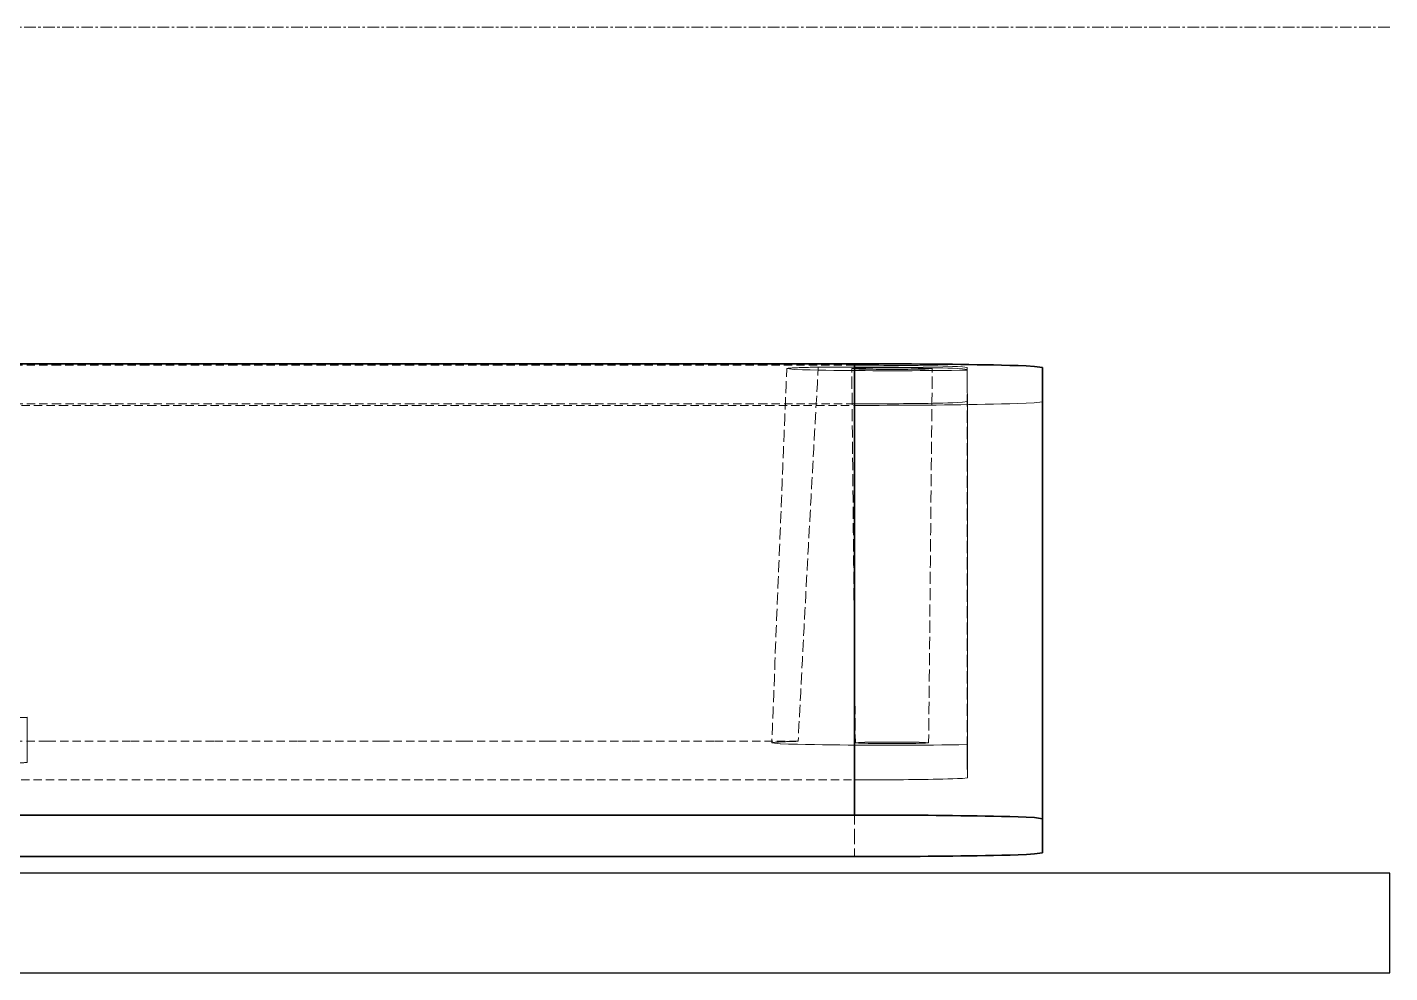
# Model space of a CAD drawing. Header units: millimetres. Extents: x 10 to 410, y 10 to 287.
# Drawn here: x 120.8 to 203, y 166 to 223 of the extents above; entities that cross this region are included whole.
import ezdxf

# ---------------------------------------------------------------- set-up
doc = ezdxf.new("R2010")
doc.units = ezdxf.units.MM
doc.linetypes.add('CENTER', pattern=[1.15, 0.7, -0.15, 0.15, -0.15])
doc.linetypes.add('DASHED', pattern=[0.75, 0.5, -0.25])
for name, color, linetype, lineweight in [('CENTER', 4, 'CENTER', 13), ('HIDDEN', 8, 'DASHED', 18), ('TITLE_BLOCK', 7, 'CONTINUOUS', 25), ('VISIBLE', 7, 'CONTINUOUS', 35)]:
    doc.layers.add(name, color=color, linetype=linetype, lineweight=lineweight)

msp = doc.modelspace()

# ---------------------------------------------------------------- linework, layer by layer
at = {"layer": 'CENTER'}
msp.add_line((16, 223), (203, 223), dxfattribs=at)
at = {"layer": 'HIDDEN'}
for points in [[(170.717, 202.623), (165.393, 202.623), (160.069, 202.623), (154.746, 202.623), (149.422, 202.623), (144.098, 202.623), (138.775, 202.623), (133.451, 202.623), (128.127, 202.623), (122.804, 202.623), (117.48, 202.623), (112.156, 202.623), (106.833, 202.623), (101.509, 202.623), (96.185, 202.623), (90.861, 202.623), (85.538, 202.623), (80.214, 202.623), (74.89, 202.623), (69.567, 202.623), (64.243, 202.623), (58.919, 202.623), (53.596, 202.623), (48.272, 202.623)], [(166.636, 202.42), (166.596, 201.439), (166.557, 200.459), (166.518, 199.478), (166.479, 198.497), (166.44, 197.516), (166.4, 196.536), (166.361, 195.555), (166.322, 194.574), (166.283, 193.593), (166.243, 192.613), (166.204, 191.632), (166.165, 190.651), (166.126, 189.67), (166.086, 188.69), (166.047, 187.709), (166.008, 186.728), (165.969, 185.747), (165.929, 184.767), (165.89, 183.786), (165.851, 182.805), (165.812, 181.824), (165.772, 180.844), (165.733, 179.863)], [(166.636, 202.42), (166.715, 202.44), (166.797, 202.448), (166.88, 202.454), (166.963, 202.46), (167.046, 202.464), (167.129, 202.468), (167.212, 202.472), (167.295, 202.476), (167.378, 202.479), (167.461, 202.482), (167.544, 202.485), (167.627, 202.487), (167.71, 202.49), (167.793, 202.492), (167.876, 202.494), (167.959, 202.497), (168.043, 202.499), (168.126, 202.501), (168.209, 202.503), (168.292, 202.504), (168.375, 202.506), (168.458, 202.508), (168.541, 202.509)], [(177.52, 202.332), (177.047, 202.324), (176.573, 202.317), (176.1, 202.311), (175.626, 202.306), (175.153, 202.302), (174.679, 202.299), (174.206, 202.297), (173.732, 202.295), (173.259, 202.295), (172.785, 202.295), (172.312, 202.295), (171.838, 202.297), (171.365, 202.299), (170.892, 202.302), (170.418, 202.305), (169.945, 202.31), (169.471, 202.316), (168.998, 202.322), (168.524, 202.331), (168.051, 202.341), (167.578, 202.354), (167.104, 202.373), (166.636, 202.42)], [(168.541, 202.509), (168.485, 201.529), (168.43, 200.548), (168.374, 199.568), (168.319, 198.587), (168.265, 197.606), (168.211, 196.626), (168.157, 195.645), (168.103, 194.664), (168.05, 193.684), (167.996, 192.703), (167.943, 191.722), (167.891, 190.741), (167.838, 189.761), (167.786, 188.78), (167.734, 187.799), (167.682, 186.818), (167.631, 185.837), (167.58, 184.857), (167.529, 183.876), (167.478, 182.895), (167.427, 181.914), (167.376, 180.933), (167.326, 179.952)], [(168.541, 202.509), (168.635, 202.509), (168.73, 202.509), (168.825, 202.509), (168.919, 202.509), (169.014, 202.509), (169.109, 202.509), (169.203, 202.509), (169.298, 202.509), (169.392, 202.509), (169.487, 202.509), (169.582, 202.509), (169.676, 202.509), (169.771, 202.509), (169.865, 202.509), (169.96, 202.509), (170.055, 202.509), (170.149, 202.509), (170.244, 202.509), (170.338, 202.509), (170.433, 202.509), (170.528, 202.509), (170.622, 202.509), (170.717, 202.509)], [(170.559, 202.42), (170.768, 202.439), (170.979, 202.447), (171.19, 202.452), (171.401, 202.456), (171.612, 202.459), (171.823, 202.462), (172.034, 202.464), (172.246, 202.466), (172.457, 202.467), (172.668, 202.467), (172.879, 202.468), (173.09, 202.468), (173.301, 202.467), (173.512, 202.467), (173.723, 202.466), (173.934, 202.464), (174.146, 202.462), (174.357, 202.459), (174.568, 202.456), (174.779, 202.452), (174.99, 202.447), (175.201, 202.439), (175.41, 202.42)], [(175.41, 202.42), (175.201, 202.4), (174.99, 202.393), (174.779, 202.388), (174.568, 202.384), (174.357, 202.38), (174.146, 202.378), (173.935, 202.376), (173.724, 202.374), (173.513, 202.373), (173.302, 202.372), (173.09, 202.372), (172.879, 202.372), (172.668, 202.372), (172.457, 202.373), (172.246, 202.374), (172.035, 202.376), (171.824, 202.378), (171.613, 202.38), (171.402, 202.384), (171.19, 202.388), (170.979, 202.393), (170.768, 202.4), (170.559, 202.42)], [(170.774, 179.863), (170.765, 180.843), (170.755, 181.824), (170.746, 182.805), (170.737, 183.786), (170.727, 184.766), (170.718, 185.747), (170.708, 186.728), (170.699, 187.709), (170.69, 188.689), (170.68, 189.67), (170.671, 190.651), (170.662, 191.632), (170.652, 192.612), (170.643, 193.593), (170.634, 194.574), (170.624, 195.555), (170.615, 196.535), (170.606, 197.516), (170.596, 198.497), (170.587, 199.478), (170.578, 200.458), (170.568, 201.439), (170.559, 202.42)], [(177.52, 202.489), (177.229, 202.527), (176.933, 202.543), (176.637, 202.555), (176.342, 202.564), (176.046, 202.572), (175.75, 202.579), (175.454, 202.585), (175.158, 202.59), (174.862, 202.595), (174.566, 202.599), (174.27, 202.603), (173.973, 202.606), (173.677, 202.609), (173.381, 202.612), (173.085, 202.614), (172.789, 202.616), (172.493, 202.618), (172.197, 202.62), (171.901, 202.621), (171.605, 202.622), (171.309, 202.622), (171.013, 202.623), (170.717, 202.623)], [(170.717, 202.509), (170.717, 202.514), (170.717, 202.519), (170.717, 202.524), (170.717, 202.529), (170.717, 202.534), (170.717, 202.539), (170.717, 202.544), (170.717, 202.549), (170.717, 202.554), (170.717, 202.559), (170.717, 202.564), (170.717, 202.569), (170.717, 202.574), (170.717, 202.578), (170.717, 202.583), (170.717, 202.588), (170.717, 202.593), (170.717, 202.598), (170.717, 202.603), (170.717, 202.608), (170.717, 202.613), (170.717, 202.618), (170.717, 202.623)], [(177.52, 202.375), (177.229, 202.414), (176.933, 202.43), (176.637, 202.441), (176.342, 202.451), (176.046, 202.459), (175.75, 202.466), (175.454, 202.472), (175.158, 202.477), (174.862, 202.482), (174.566, 202.486), (174.27, 202.49), (173.973, 202.493), (173.677, 202.496), (173.381, 202.499), (173.085, 202.501), (172.789, 202.503), (172.493, 202.505), (172.197, 202.506), (171.901, 202.507), (171.605, 202.508), (171.309, 202.509), (171.013, 202.509), (170.717, 202.509)], [(175.195, 179.863), (175.205, 180.843), (175.214, 181.824), (175.224, 182.805), (175.233, 183.786), (175.242, 184.766), (175.252, 185.747), (175.261, 186.728), (175.27, 187.709), (175.28, 188.689), (175.289, 189.67), (175.298, 190.651), (175.308, 191.632), (175.317, 192.612), (175.326, 193.593), (175.336, 194.574), (175.345, 195.555), (175.354, 196.535), (175.364, 197.516), (175.373, 198.497), (175.382, 199.478), (175.392, 200.458), (175.401, 201.439), (175.41, 202.42)], [(175.41, 202.42), (175.41, 202.42), (175.41, 202.42), (175.41, 202.42), (175.41, 202.42), (175.41, 202.42), (175.41, 202.42), (175.41, 202.42), (175.41, 202.42), (175.41, 202.42), (175.41, 202.42), (175.41, 202.42), (175.41, 202.42), (175.41, 202.42), (175.41, 202.42), (175.41, 202.42), (175.41, 202.42), (175.41, 202.42), (175.41, 202.42), (175.41, 202.42), (175.41, 202.42), (175.41, 202.42), (175.41, 202.42), (175.41, 202.42)], [(177.53, 200.429), (177.529, 200.518), (177.529, 200.608), (177.529, 200.697), (177.528, 200.787), (177.528, 200.877), (177.527, 200.966), (177.527, 201.056), (177.526, 201.145), (177.526, 201.235), (177.526, 201.324), (177.525, 201.414), (177.525, 201.503), (177.524, 201.593), (177.524, 201.683), (177.523, 201.772), (177.523, 201.862), (177.522, 201.951), (177.522, 202.041), (177.522, 202.13), (177.521, 202.22), (177.521, 202.309), (177.52, 202.399), (177.52, 202.489)], [(177.52, 202.375), (177.52, 202.38), (177.52, 202.385), (177.52, 202.39), (177.52, 202.395), (177.52, 202.4), (177.52, 202.405), (177.52, 202.41), (177.52, 202.415), (177.52, 202.42), (177.52, 202.424), (177.52, 202.429), (177.52, 202.434), (177.52, 202.439), (177.52, 202.444), (177.52, 202.449), (177.52, 202.454), (177.52, 202.459), (177.52, 202.464), (177.52, 202.469), (177.52, 202.474), (177.52, 202.479), (177.52, 202.484), (177.52, 202.489)], [(177.52, 202.375), (177.52, 202.373), (177.52, 202.371), (177.52, 202.37), (177.52, 202.368), (177.52, 202.366), (177.52, 202.364), (177.52, 202.362), (177.52, 202.36), (177.52, 202.358), (177.52, 202.356), (177.52, 202.355), (177.52, 202.353), (177.52, 202.351), (177.52, 202.349), (177.52, 202.347), (177.52, 202.345), (177.52, 202.343), (177.52, 202.342), (177.52, 202.34), (177.52, 202.338), (177.52, 202.336), (177.52, 202.334), (177.52, 202.332)], [(177.52, 179.751), (177.52, 180.733), (177.52, 181.715), (177.52, 182.696), (177.52, 183.678), (177.52, 184.66), (177.52, 185.642), (177.52, 186.624), (177.52, 187.605), (177.52, 188.587), (177.52, 189.569), (177.52, 190.551), (177.52, 191.533), (177.52, 192.514), (177.52, 193.496), (177.52, 194.478), (177.52, 195.46), (177.52, 196.441), (177.52, 197.423), (177.52, 198.405), (177.52, 199.387), (177.52, 200.369), (177.52, 201.35), (177.52, 202.332)], [(182.055, 202.489), (182.055, 202.399), (182.056, 202.309), (182.056, 202.22), (182.057, 202.13), (182.057, 202.041), (182.057, 201.951), (182.058, 201.862), (182.058, 201.772), (182.059, 201.683), (182.059, 201.593), (182.06, 201.503), (182.06, 201.414), (182.061, 201.324), (182.061, 201.235), (182.061, 201.145), (182.062, 201.056), (182.062, 200.966), (182.063, 200.877), (182.063, 200.787), (182.064, 200.697), (182.064, 200.608), (182.064, 200.518), (182.065, 200.429)], [(170.728, 200.294), (165.404, 200.294), (160.081, 200.294), (154.757, 200.294), (149.433, 200.294), (144.11, 200.294), (138.786, 200.294), (133.462, 200.294), (128.139, 200.294), (122.815, 200.294), (117.491, 200.294), (112.167, 200.294), (106.844, 200.294), (101.52, 200.294), (96.196, 200.294), (90.873, 200.294), (85.549, 200.294), (80.225, 200.294), (74.902, 200.294), (69.578, 200.294), (64.254, 200.294), (58.931, 200.294), (53.607, 200.294), (48.283, 200.294)], [(48.284, 200.205), (53.607, 200.205), (58.931, 200.205), (64.255, 200.205), (69.578, 200.205), (74.902, 200.205), (80.226, 200.205), (85.549, 200.205), (90.873, 200.205), (96.197, 200.205), (101.521, 200.205), (106.844, 200.205), (112.168, 200.205), (117.492, 200.205), (122.815, 200.205), (128.139, 200.205), (133.463, 200.205), (138.786, 200.205), (144.11, 200.205), (149.434, 200.205), (154.757, 200.205), (160.081, 200.205), (165.405, 200.205), (170.728, 200.205)], [(170.728, 200.294), (171.024, 200.295), (171.32, 200.295), (171.616, 200.296), (171.912, 200.296), (172.208, 200.298), (172.504, 200.299), (172.8, 200.301), (173.096, 200.303), (173.392, 200.305), (173.688, 200.308), (173.984, 200.311), (174.28, 200.314), (174.576, 200.318), (174.872, 200.322), (175.168, 200.327), (175.464, 200.332), (175.76, 200.338), (176.056, 200.345), (176.352, 200.353), (176.647, 200.363), (176.943, 200.374), (177.239, 200.39), (177.53, 200.429)], [(182.055, 200.419), (181.566, 200.363), (181.074, 200.337), (180.582, 200.318), (180.089, 200.302), (179.597, 200.289), (179.104, 200.278), (178.612, 200.268), (178.119, 200.259), (177.626, 200.251), (177.134, 200.244), (176.641, 200.238), (176.148, 200.232), (175.656, 200.227), (175.163, 200.223), (174.67, 200.219), (174.178, 200.215), (173.685, 200.213), (173.192, 200.21), (172.699, 200.208), (172.207, 200.207), (171.714, 200.206), (171.221, 200.205), (170.728, 200.205)], [(170.728, 177.624), (170.728, 178.61), (170.728, 179.595), (170.728, 180.581), (170.728, 181.567), (170.728, 182.552), (170.728, 183.538), (170.728, 184.524), (170.728, 185.509), (170.728, 186.495), (170.728, 187.481), (170.728, 188.466), (170.728, 189.452), (170.728, 190.438), (170.728, 191.423), (170.728, 192.409), (170.728, 193.395), (170.728, 194.38), (170.728, 195.366), (170.728, 196.352), (170.728, 197.337), (170.728, 198.323), (170.728, 199.309), (170.728, 200.294)], [(170.728, 173), (170.728, 174.183), (170.728, 175.366), (170.728, 176.549), (170.728, 177.731), (170.728, 178.914), (170.728, 180.097), (170.728, 181.28), (170.728, 182.463), (170.728, 183.646), (170.728, 184.828), (170.728, 186.011), (170.728, 187.194), (170.728, 188.377), (170.728, 189.56), (170.728, 190.742), (170.728, 191.925), (170.728, 193.108), (170.728, 194.291), (170.728, 195.474), (170.728, 196.656), (170.728, 197.839), (170.728, 199.022), (170.728, 200.205)], [(177.53, 200.429), (177.53, 200.429), (177.53, 200.429), (177.53, 200.429), (177.53, 200.429), (177.53, 200.429), (177.53, 200.429), (177.53, 200.429), (177.53, 200.429), (177.53, 200.429), (177.53, 200.429), (177.53, 200.429), (177.53, 200.429), (177.53, 200.429), (177.53, 200.429), (177.53, 200.429), (177.53, 200.429), (177.53, 200.429), (177.53, 200.429), (177.53, 200.429), (177.53, 200.429), (177.53, 200.429), (177.53, 200.429), (177.53, 200.429)], [(177.53, 200.429), (177.53, 199.443), (177.53, 198.457), (177.53, 197.472), (177.53, 196.486), (177.53, 195.5), (177.53, 194.515), (177.53, 193.529), (177.53, 192.543), (177.53, 191.558), (177.53, 190.572), (177.53, 189.586), (177.53, 188.601), (177.53, 187.615), (177.53, 186.629), (177.53, 185.644), (177.53, 184.658), (177.53, 183.672), (177.53, 182.687), (177.53, 181.701), (177.53, 180.715), (177.53, 179.73), (177.53, 178.744), (177.53, 177.758)], [(177.53, 177.758), (177.53, 178.744), (177.53, 179.73), (177.53, 180.715), (177.53, 181.701), (177.53, 182.687), (177.53, 183.672), (177.53, 184.658), (177.53, 185.644), (177.53, 186.629), (177.53, 187.615), (177.53, 188.601), (177.53, 189.586), (177.53, 190.572), (177.53, 191.558), (177.53, 192.543), (177.53, 193.529), (177.53, 194.515), (177.53, 195.5), (177.53, 196.486), (177.53, 197.472), (177.53, 198.457), (177.53, 199.443), (177.53, 200.429)], [(120.838, 181.399), (120.785, 181.392), (120.73, 181.389), (120.676, 181.387), (120.622, 181.385), (120.568, 181.383), (120.514, 181.382), (120.459, 181.381), (120.405, 181.38), (120.351, 181.379), (120.296, 181.378), (120.242, 181.378), (120.188, 181.377), (120.134, 181.377), (120.079, 181.376), (120.025, 181.376), (119.971, 181.375), (119.917, 181.375), (119.862, 181.375), (119.808, 181.375), (119.754, 181.374), (119.7, 181.374), (119.645, 181.374), (119.591, 181.374)], [(120.838, 181.399), (120.838, 181.399), (120.838, 181.399), (120.838, 181.399), (120.838, 181.399), (120.838, 181.399), (120.838, 181.399), (120.838, 181.399), (120.838, 181.399), (120.838, 181.399), (120.838, 181.399), (120.838, 181.399), (120.838, 181.399), (120.838, 181.399), (120.838, 181.399), (120.838, 181.399), (120.838, 181.399), (120.838, 181.399), (120.838, 181.399), (120.838, 181.399), (120.838, 181.399), (120.838, 181.399), (120.838, 181.399), (120.838, 181.399)], [(120.838, 178.678), (120.838, 178.797), (120.838, 178.915), (120.838, 179.033), (120.838, 179.151), (120.838, 179.27), (120.838, 179.388), (120.838, 179.506), (120.838, 179.625), (120.838, 179.743), (120.838, 179.861), (120.838, 179.979), (120.838, 180.098), (120.838, 180.216), (120.838, 180.334), (120.838, 180.453), (120.838, 180.571), (120.838, 180.689), (120.838, 180.807), (120.838, 180.926), (120.838, 181.044), (120.838, 181.162), (120.838, 181.28), (120.838, 181.399)], [(51.663, 179.952), (56.692, 179.952), (61.721, 179.952), (66.749, 179.952), (71.778, 179.952), (76.807, 179.952), (81.836, 179.952), (86.865, 179.952), (91.893, 179.952), (96.922, 179.952), (101.951, 179.952), (106.98, 179.952), (112.009, 179.952), (117.038, 179.952), (122.066, 179.952), (127.095, 179.952), (132.124, 179.952), (137.153, 179.952), (142.182, 179.952), (147.211, 179.952), (152.239, 179.952), (157.268, 179.952), (162.297, 179.952), (167.326, 179.952)], [(165.733, 179.863), (165.798, 179.882), (165.868, 179.89), (165.937, 179.896), (166.006, 179.902), (166.075, 179.906), (166.145, 179.91), (166.214, 179.914), (166.284, 179.917), (166.353, 179.921), (166.423, 179.924), (166.492, 179.927), (166.562, 179.929), (166.631, 179.932), (166.7, 179.934), (166.77, 179.937), (166.839, 179.939), (166.909, 179.941), (166.978, 179.943), (167.048, 179.945), (167.117, 179.947), (167.187, 179.949), (167.256, 179.951), (167.326, 179.952)], [(177.52, 179.751), (177.008, 179.744), (176.495, 179.737), (175.982, 179.732), (175.469, 179.728), (174.957, 179.725), (174.444, 179.722), (173.931, 179.721), (173.418, 179.72), (172.905, 179.72), (172.393, 179.72), (171.88, 179.721), (171.367, 179.723), (170.854, 179.726), (170.342, 179.729), (169.829, 179.734), (169.316, 179.739), (168.803, 179.746), (168.291, 179.754), (167.778, 179.763), (167.265, 179.775), (166.753, 179.79), (166.241, 179.81), (165.733, 179.863)], [(170.774, 179.863), (170.964, 179.88), (171.157, 179.887), (171.349, 179.892), (171.541, 179.896), (171.734, 179.899), (171.926, 179.901), (172.119, 179.903), (172.311, 179.904), (172.503, 179.905), (172.696, 179.906), (172.888, 179.906), (173.081, 179.906), (173.273, 179.906), (173.466, 179.905), (173.658, 179.904), (173.85, 179.903), (174.043, 179.901), (174.235, 179.899), (174.428, 179.896), (174.62, 179.892), (174.812, 179.887), (175.005, 179.881), (175.195, 179.863)], [(175.195, 179.863), (175.005, 179.845), (174.813, 179.838), (174.62, 179.833), (174.428, 179.83), (174.236, 179.827), (174.043, 179.824), (173.851, 179.823), (173.658, 179.821), (173.466, 179.82), (173.273, 179.819), (173.081, 179.819), (172.889, 179.819), (172.696, 179.819), (172.504, 179.82), (172.311, 179.821), (172.119, 179.823), (171.927, 179.824), (171.734, 179.827), (171.542, 179.83), (171.349, 179.833), (171.157, 179.838), (170.965, 179.845), (170.774, 179.863)], [(175.195, 179.863), (175.195, 179.863), (175.195, 179.863), (175.195, 179.863), (175.195, 179.863), (175.195, 179.863), (175.195, 179.863), (175.195, 179.863), (175.195, 179.863), (175.195, 179.863), (175.195, 179.863), (175.195, 179.863), (175.195, 179.863), (175.195, 179.863), (175.195, 179.863), (175.195, 179.863), (175.195, 179.863), (175.195, 179.863), (175.195, 179.863), (175.195, 179.863), (175.195, 179.863), (175.195, 179.863), (175.195, 179.863), (175.195, 179.863)], [(177.52, 179.751), (177.521, 179.664), (177.521, 179.578), (177.521, 179.491), (177.522, 179.404), (177.522, 179.318), (177.523, 179.231), (177.523, 179.145), (177.524, 179.058), (177.524, 178.971), (177.524, 178.885), (177.525, 178.798), (177.525, 178.711), (177.526, 178.625), (177.526, 178.538), (177.526, 178.451), (177.527, 178.365), (177.527, 178.278), (177.528, 178.191), (177.528, 178.105), (177.529, 178.018), (177.529, 177.932), (177.529, 177.845), (177.53, 177.758)], [(120.838, 178.678), (120.785, 178.671), (120.73, 178.668), (120.676, 178.666), (120.622, 178.664), (120.568, 178.663), (120.514, 178.662), (120.459, 178.661), (120.405, 178.66), (120.351, 178.659), (120.296, 178.658), (120.242, 178.657), (120.188, 178.657), (120.134, 178.656), (120.079, 178.656), (120.025, 178.655), (119.971, 178.655), (119.917, 178.655), (119.862, 178.654), (119.808, 178.654), (119.754, 178.654), (119.7, 178.654), (119.645, 178.654), (119.591, 178.654)], [(120.838, 178.678), (120.838, 178.678), (120.838, 178.678), (120.838, 178.678), (120.838, 178.678), (120.838, 178.678), (120.838, 178.678), (120.838, 178.678), (120.838, 178.678), (120.838, 178.678), (120.838, 178.678), (120.838, 178.678), (120.838, 178.678), (120.838, 178.678), (120.838, 178.678), (120.838, 178.678), (120.838, 178.678), (120.838, 178.678), (120.838, 178.678), (120.838, 178.678), (120.838, 178.678), (120.838, 178.678), (120.838, 178.678), (120.838, 178.678)], [(51.674, 177.624), (56.85, 177.624), (62.027, 177.624), (67.203, 177.624), (72.379, 177.624), (77.555, 177.624), (82.732, 177.624), (87.908, 177.624), (93.084, 177.624), (98.26, 177.624), (103.437, 177.624), (108.613, 177.624), (113.789, 177.624), (118.965, 177.624), (124.142, 177.624), (129.318, 177.624), (134.494, 177.624), (139.67, 177.624), (144.847, 177.624), (150.023, 177.624), (155.199, 177.624), (160.375, 177.624), (165.552, 177.624), (170.728, 177.624)], [(177.53, 177.758), (177.239, 177.719), (176.943, 177.704), (176.648, 177.692), (176.352, 177.683), (176.056, 177.675), (175.76, 177.668), (175.464, 177.662), (175.168, 177.656), (174.872, 177.652), (174.576, 177.647), (174.28, 177.644), (173.984, 177.64), (173.688, 177.637), (173.392, 177.635), (173.096, 177.632), (172.8, 177.63), (172.504, 177.629), (172.208, 177.627), (171.912, 177.626), (171.616, 177.625), (171.32, 177.624), (171.024, 177.624), (170.728, 177.624)], [(177.53, 177.758), (177.53, 177.758), (177.53, 177.758), (177.53, 177.758), (177.53, 177.758), (177.53, 177.758), (177.53, 177.758), (177.53, 177.758), (177.53, 177.758), (177.53, 177.758), (177.53, 177.758), (177.53, 177.758), (177.53, 177.758), (177.53, 177.758), (177.53, 177.758), (177.53, 177.758), (177.53, 177.758), (177.53, 177.758), (177.53, 177.758), (177.53, 177.758), (177.53, 177.758), (177.53, 177.758), (177.53, 177.758), (177.53, 177.758)]]:
    msp.add_lwpolyline(points, dxfattribs=at)
at = {"layer": 'TITLE_BLOCK'}
msp.add_lwpolyline([(16, 166), (203, 166), (203, 172), (16, 172)], close=True, dxfattribs=at)
at = {"layer": 'VISIBLE'}
for points in [[(48.272, 202.712), (53.595, 202.712), (58.919, 202.712), (64.243, 202.712), (69.566, 202.712), (74.89, 202.712), (80.214, 202.712), (85.537, 202.712), (90.861, 202.712), (96.185, 202.712), (101.508, 202.712), (106.832, 202.712), (112.156, 202.712), (117.479, 202.712), (122.803, 202.712), (128.127, 202.712), (133.451, 202.712), (138.774, 202.712), (144.098, 202.712), (149.422, 202.712), (154.745, 202.712), (160.069, 202.712), (165.393, 202.712), (170.716, 202.712)], [(170.716, 202.712), (171.21, 202.712), (171.703, 202.712), (172.197, 202.71), (172.69, 202.709), (173.183, 202.707), (173.677, 202.705), (174.17, 202.702), (174.664, 202.698), (175.157, 202.695), (175.651, 202.69), (176.144, 202.685), (176.637, 202.679), (177.131, 202.673), (177.624, 202.666), (178.117, 202.658), (178.611, 202.649), (179.104, 202.639), (179.597, 202.628), (180.091, 202.614), (180.584, 202.599), (181.077, 202.579), (181.57, 202.553), (182.055, 202.489)], [(170.716, 175.508), (170.716, 176.691), (170.716, 177.873), (170.716, 179.056), (170.716, 180.239), (170.716, 181.422), (170.716, 182.605), (170.716, 183.787), (170.716, 184.97), (170.716, 186.153), (170.716, 187.336), (170.716, 188.519), (170.716, 189.701), (170.716, 190.884), (170.716, 192.067), (170.716, 193.25), (170.716, 194.433), (170.716, 195.616), (170.716, 196.798), (170.716, 197.981), (170.716, 199.164), (170.716, 200.347), (170.716, 201.53), (170.716, 202.712)], [(182.055, 175.284), (182.055, 176.467), (182.055, 177.65), (182.055, 178.832), (182.055, 180.015), (182.055, 181.198), (182.055, 182.381), (182.055, 183.564), (182.055, 184.746), (182.055, 185.929), (182.055, 187.112), (182.055, 188.295), (182.055, 189.478), (182.055, 190.66), (182.055, 191.843), (182.055, 193.026), (182.055, 194.209), (182.055, 195.392), (182.055, 196.574), (182.055, 197.757), (182.055, 198.94), (182.055, 200.123), (182.055, 201.306), (182.055, 202.489)], [(182.065, 200.429), (182.065, 200.428), (182.065, 200.428), (182.064, 200.427), (182.064, 200.426), (182.064, 200.426), (182.064, 200.425), (182.063, 200.425), (182.063, 200.424), (182.062, 200.424), (182.062, 200.424), (182.061, 200.423), (182.061, 200.423), (182.06, 200.422), (182.06, 200.422), (182.059, 200.422), (182.059, 200.421), (182.058, 200.421), (182.058, 200.421), (182.057, 200.42), (182.057, 200.42), (182.056, 200.42), (182.055, 200.42), (182.055, 200.419)], [(182.065, 200.429), (182.065, 200.429), (182.065, 200.429), (182.065, 200.429), (182.065, 200.429), (182.065, 200.429), (182.065, 200.429), (182.065, 200.429), (182.065, 200.429), (182.065, 200.429), (182.065, 200.429), (182.065, 200.429), (182.065, 200.429), (182.065, 200.429), (182.065, 200.429), (182.065, 200.429), (182.065, 200.429), (182.065, 200.429), (182.065, 200.429), (182.065, 200.429), (182.065, 200.429), (182.065, 200.429), (182.065, 200.429), (182.065, 200.429)], [(182.065, 173.224), (182.065, 174.407), (182.065, 175.59), (182.065, 176.773), (182.065, 177.955), (182.065, 179.138), (182.065, 180.321), (182.065, 181.504), (182.065, 182.687), (182.065, 183.869), (182.065, 185.052), (182.065, 186.235), (182.065, 187.418), (182.065, 188.601), (182.065, 189.783), (182.065, 190.966), (182.065, 192.149), (182.065, 193.332), (182.065, 194.515), (182.065, 195.698), (182.065, 196.88), (182.065, 198.063), (182.065, 199.246), (182.065, 200.429)], [(182.065, 200.429), (182.065, 199.246), (182.065, 198.063), (182.065, 196.88), (182.065, 195.698), (182.065, 194.515), (182.065, 193.332), (182.065, 192.149), (182.065, 190.966), (182.065, 189.783), (182.065, 188.601), (182.065, 187.418), (182.065, 186.235), (182.065, 185.052), (182.065, 183.869), (182.065, 182.687), (182.065, 181.504), (182.065, 180.321), (182.065, 179.138), (182.065, 177.955), (182.065, 176.773), (182.065, 175.59), (182.065, 174.407), (182.065, 173.224)], [(48.272, 175.508), (53.595, 175.508), (58.919, 175.508), (64.243, 175.508), (69.566, 175.508), (74.89, 175.508), (80.214, 175.508), (85.537, 175.508), (90.861, 175.508), (96.185, 175.508), (101.508, 175.508), (106.832, 175.508), (112.156, 175.508), (117.479, 175.508), (122.803, 175.508), (128.127, 175.508), (133.451, 175.508), (138.774, 175.508), (144.098, 175.508), (149.422, 175.508), (154.745, 175.508), (160.069, 175.508), (165.393, 175.508), (170.716, 175.508)], [(170.716, 175.508), (171.21, 175.508), (171.703, 175.507), (172.197, 175.506), (172.69, 175.504), (173.183, 175.502), (173.677, 175.5), (174.17, 175.497), (174.664, 175.494), (175.157, 175.49), (175.651, 175.485), (176.144, 175.48), (176.637, 175.475), (177.131, 175.468), (177.624, 175.461), (178.117, 175.453), (178.611, 175.445), (179.104, 175.435), (179.597, 175.423), (180.091, 175.41), (180.584, 175.394), (181.077, 175.375), (181.57, 175.349), (182.055, 175.284)], [(182.055, 175.284), (182.055, 175.194), (182.056, 175.105), (182.056, 175.015), (182.057, 174.926), (182.057, 174.836), (182.057, 174.747), (182.058, 174.657), (182.058, 174.567), (182.059, 174.478), (182.059, 174.388), (182.06, 174.299), (182.06, 174.209), (182.061, 174.12), (182.061, 174.03), (182.061, 173.941), (182.062, 173.851), (182.062, 173.761), (182.063, 173.672), (182.063, 173.582), (182.064, 173.493), (182.064, 173.403), (182.064, 173.314), (182.065, 173.224)], [(48.284, 173), (53.607, 173), (58.931, 173), (64.255, 173), (69.578, 173), (74.902, 173), (80.226, 173), (85.549, 173), (90.873, 173), (96.197, 173), (101.521, 173), (106.844, 173), (112.168, 173), (117.492, 173), (122.815, 173), (128.139, 173), (133.463, 173), (138.786, 173), (144.11, 173), (149.434, 173), (154.757, 173), (160.081, 173), (165.405, 173), (170.728, 173)], [(182.065, 173.224), (181.58, 173.159), (181.087, 173.133), (180.594, 173.114), (180.101, 173.098), (179.608, 173.085), (179.115, 173.073), (178.622, 173.063), (178.128, 173.055), (177.635, 173.047), (177.142, 173.04), (176.649, 173.033), (176.155, 173.028), (175.662, 173.023), (175.169, 173.018), (174.675, 173.014), (174.182, 173.011), (173.689, 173.008), (173.195, 173.006), (172.702, 173.004), (172.209, 173.002), (171.715, 173.001), (171.222, 173), (170.728, 173)], [(182.065, 173.224), (182.065, 173.224), (182.065, 173.224), (182.065, 173.224), (182.065, 173.224), (182.065, 173.224), (182.065, 173.224), (182.065, 173.224), (182.065, 173.224), (182.065, 173.224), (182.065, 173.224), (182.065, 173.224), (182.065, 173.224), (182.065, 173.224), (182.065, 173.224), (182.065, 173.224), (182.065, 173.224), (182.065, 173.224), (182.065, 173.224), (182.065, 173.224), (182.065, 173.224), (182.065, 173.224), (182.065, 173.224), (182.065, 173.224)]]:
    msp.add_lwpolyline(points, dxfattribs=at)

doc.saveas('drawing.dxf')
